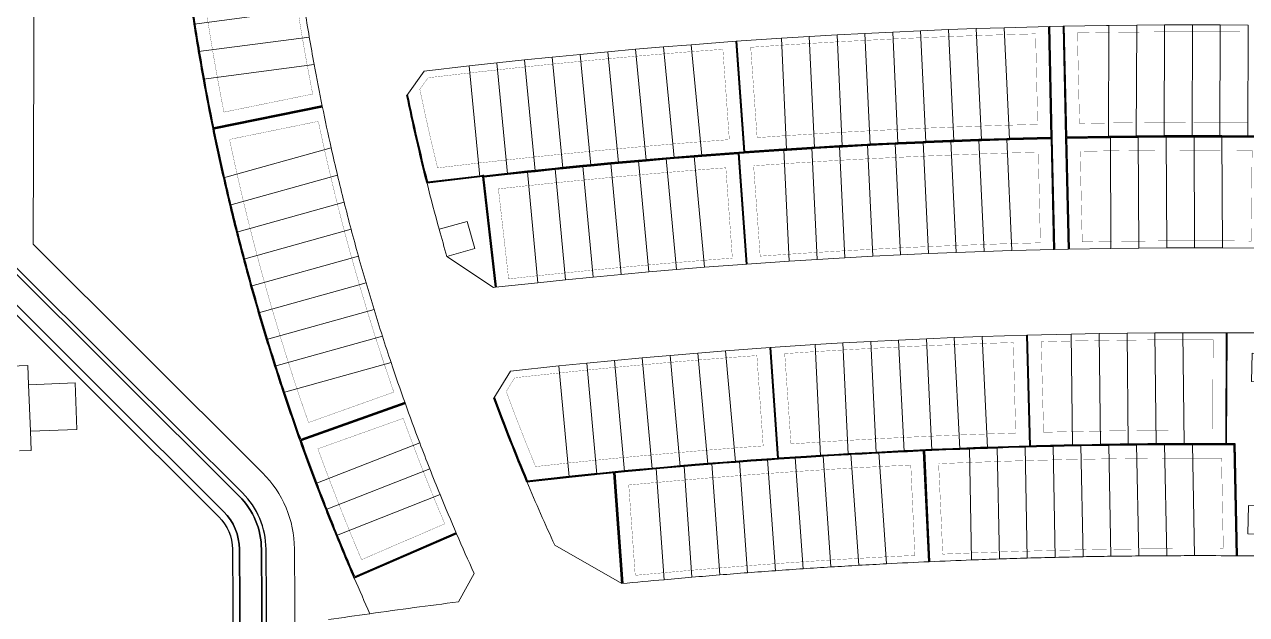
# Model space of a CAD drawing. Header units: centimetres. Extents: x -6122352 to 7132207, y -1694241 to 1947892.
# Drawn here: x 327357 to 590371, y 114800 to 241858 of the extents above; entities that cross this region are included whole.
import ezdxf

# ---------------------------------------------------------------- set-up
doc = ezdxf.new("R2010")
doc.units = ezdxf.units.CM
doc.header["$MEASUREMENT"] = 0
doc.linetypes.add('XR-AR-END-SETTING OUT PLAN$0$23261-XR-AR-SI-GF$0$HIDDEN', pattern=[0.375, 0.25, -0.125])
for name, color, linetype, lineweight, true_color in [('08-Compound Wall-2', 6, 'Continuous', 25, 0xff00ff), ('23585-XR-AR-DAMAC PLOT LIMITS$0$1-End units', 7, 'Continuous', 5, 0xf8991e), ('23585-XR-AR-DAMAC PLOT LIMITS$0$1-Open Space', 7, 'Continuous', 5, 0x90cf5a), ('23585-XR-AR-DAMAC PLOT LIMITS$0$1-Sikka Corridor', 7, 'Continuous', 5, 0x7f5f00), ('23585-XR-AR-DAMAC PLOT LIMITS$0$1-Utility', 7, 'Continuous', 5, 0x8db1ff)]:
    doc.layers.add(name, color=color, linetype=linetype, lineweight=lineweight, true_color=true_color)
for name, color, linetype in [('23585-XR-AR-BOUNDARY WALLS AND SETBACKS$0$setback', 7, 'XR-AR-END-SETTING OUT PLAN$0$23261-XR-AR-SI-GF$0$HIDDEN'), ('23585-XR-AR-DAMAC PLOT LIMITS$0$1-Utility Corridor', 44, 'Continuous'), ('@MI-REF LAYER', 7, 'Continuous')]:
    doc.layers.add(name, color=color, linetype=linetype)
doc.layers.add('23585-XR-AR-DAMAC PLOT LIMITS$0$1-Mid units', color=41, linetype='Continuous', lineweight=5)
doc.layers.add('A-ANNO-TEXT', color=3, linetype='Continuous', lineweight=25)

# ---------------------------------------------------------------- blocks, each defined once
blk = doc.blocks.new('23585-XR-AR-BOUNDARY WALLS AND SETBACKS')
at = {"layer": '08-Compound Wall-2'}
for points in [[(496631.47, 2769515.77), (496648.64, 2769499.14), (496647.55, 2769498.02), (496643.39, 2769493.69), (496642.36, 2769492.62), (496639.25, 2769489.35), (496638.23, 2769488.27), (496634.11, 2769483.91), (496632.71, 2769482.42), (496630.01, 2769479.52), (496626.23, 2769475.44), (496625.93, 2769475.12), (496622.16, 2769471.02), (496621.87, 2769470.7), (496618.12, 2769466.58), (496617.83, 2769466.27), (496614.1, 2769462.13), (496613.81, 2769461.81), (496610.1, 2769457.66), (496609.81, 2769457.34), (496603.88, 2769450.63), (496585.89, 2769466.37)], [(496622.02, 2769434.76), (496604.03, 2769450.5), (496609.96, 2769457.21), (496610.25, 2769457.53), (496613.96, 2769461.68), (496614.25, 2769462), (496617.98, 2769466.13), (496618.27, 2769466.45), (496622.02, 2769470.57), (496622.31, 2769470.89), (496626.08, 2769474.99), (496626.37, 2769475.3), (496630.16, 2769479.39), (496632.79, 2769482.21), (496650.24, 2769465.87)], [(496603.82, 2769450.42), (496585.76, 2769466.22)], [(496583.65, 2769463.81), (496601.64, 2769448.07), (496595.77, 2769441.32), (496595.38, 2769440.87), (496591.86, 2769436.77), (496591.47, 2769436.32), (496587.97, 2769432.2), (496587.58, 2769431.75), (496584.1, 2769427.61), (496583.72, 2769427.16), (496580.25, 2769423.01), (496579.87, 2769422.55), (496576.42, 2769418.39), (496576.04, 2769417.93), (496572.61, 2769413.75), (496572.23, 2769413.3), (496568.82, 2769409.1), (496568.44, 2769408.64), (496565.05, 2769404.43), (496564.68, 2769403.97), (496559.4, 2769397.36), (496540.67, 2769412.2)], [(496583.78, 2769463.96), (496601.85, 2769448.16)], [(496621.89, 2769434.61), (496603.82, 2769450.42)], [(496577.57, 2769381.47), (496558.82, 2769396.3), (496559.5, 2769397.15), (496564.83, 2769403.84), (496565.2, 2769404.31), (496568.6, 2769408.51), (496568.97, 2769408.98), (496572.39, 2769413.17), (496572.76, 2769413.63), (496576.19, 2769417.81), (496576.57, 2769418.26), (496580.02, 2769422.43), (496580.4, 2769422.88), (496583.87, 2769427.03), (496584.25, 2769427.48), (496587.74, 2769431.62), (496588.12, 2769432.07), (496591.62, 2769436.19), (496592.01, 2769436.64), (496595.53, 2769440.74), (496595.92, 2769441.19), (496601.79, 2769447.94), (496619.78, 2769432.21)], [(496601.85, 2769448.16), (496619.91, 2769432.36)], [(496658.12, 2769447.48), (496675.66, 2769431.25), (496669.61, 2769424.66), (496668.41, 2769423.34), (496665.58, 2769420.21), (496664.38, 2769418.89), (496661.56, 2769415.75), (496660.38, 2769414.42), (496657.57, 2769411.27), (496656.39, 2769409.94), (496653.6, 2769406.77), (496652.42, 2769405.43), (496648.48, 2769400.91), (496647.65, 2769399.95), (496629.58, 2769415.6)], [(496695.13, 2769416.83), (496677.05, 2769432.76), (496675.8, 2769431.39), (496658.25, 2769447.62)], [(496695, 2769416.68), (496677.07, 2769432.48), (496675.95, 2769431.26), (496670.98, 2769425.85), (496669.76, 2769424.52), (496668.56, 2769423.2), (496666.93, 2769421.41), (496665.72, 2769420.08), (496664.53, 2769418.76), (496662.92, 2769416.96), (496661.71, 2769415.62), (496660.53, 2769414.29), (496658.92, 2769412.48), (496657.72, 2769411.14), (496656.54, 2769409.81), (496654.94, 2769407.99), (496653.75, 2769406.64), (496652.58, 2769405.3), (496650.99, 2769403.48), (496648.63, 2769400.78), (496647.73, 2769399.75), (496647.05, 2769398.95), (496644.71, 2769396.24), (496643.14, 2769394.41), (496641.77, 2769392.81), (496640.81, 2769391.68), (496639.24, 2769389.84), (496637.88, 2769388.24), (496636.93, 2769387.11), (496634.02, 2769383.65), (496633.01, 2769382.44), (496651.33, 2769367.12)], [(496629.45, 2769415.45), (496647.52, 2769399.8), (496644.56, 2769396.37), (496641.62, 2769392.94), (496640.65, 2769391.81), (496637.73, 2769388.37), (496636.77, 2769387.24), (496633.86, 2769383.78), (496630.49, 2769379.74), (496630.02, 2769379.17), (496626.2, 2769374.54), (496624.27, 2769372.2), (496622.39, 2769369.9), (496620.48, 2769367.55), (496618.61, 2769365.24), (496616.71, 2769362.88), (496612.96, 2769358.19), (496612.95, 2769358.18), (496594.25, 2769373.06)], [(496544.8, 2769338.3), (496525.47, 2769352.36), (496528.48, 2769356.48), (496531.05, 2769359.97), (496532.04, 2769361.31), (496534.62, 2769364.79), (496535.62, 2769366.13), (496538.22, 2769369.59), (496539.22, 2769370.92), (496541.84, 2769374.38), (496542.85, 2769375.71), (496545.47, 2769379.15), (496546.49, 2769380.48), (496549.13, 2769383.91), (496550.15, 2769385.23), (496552.81, 2769388.65), (496553.84, 2769389.96), (496558.7, 2769396.15), (496577.44, 2769381.32)], [(496651.21, 2769366.97), (496632.88, 2769382.29), (496630.65, 2769379.61), (496630.17, 2769379.04), (496626.7, 2769374.84), (496626.35, 2769374.42), (496624.43, 2769372.07), (496622.9, 2769370.2), (496622.55, 2769369.78), (496620.64, 2769367.42), (496619.12, 2769365.54), (496618.77, 2769365.12), (496616.87, 2769362.75), (496615.36, 2769360.87), (496613.12, 2769358.07), (496613.05, 2769357.98), (496611.62, 2769356.17), (496609.4, 2769353.37), (496607.9, 2769351.47), (496607.37, 2769350.79), (496605.69, 2769348.65), (496604.21, 2769346.74), (496603.68, 2769346.07), (496602.01, 2769343.91), (496600.53, 2769342), (496600.01, 2769341.32), (496598.35, 2769339.15), (496596.88, 2769337.23), (496596.37, 2769336.56), (496594.71, 2769334.38), (496592.74, 2769331.78), (496591.48, 2769330.1), (496610.21, 2769315.25)], [(496544.68, 2769338.14), (496525.27, 2769352.25)]]:
    blk.add_lwpolyline(points, dxfattribs=at)
for points in [[(496540.55, 2769412.04), (496559.28, 2769397.2), (496558.6, 2769396.35), (496553.68, 2769390.09), (496552.65, 2769388.77), (496549.99, 2769385.35), (496548.97, 2769384.03), (496546.33, 2769380.6), (496545.31, 2769379.27), (496542.69, 2769375.83), (496541.68, 2769374.5), (496539.06, 2769371.05), (496538.06, 2769369.71), (496535.46, 2769366.25), (496534.46, 2769364.91), (496531.88, 2769361.43), (496530.89, 2769360.09), (496528.32, 2769356.6), (496525.31, 2769352.47), (496525.23, 2769352.53), (496525.11, 2769352.37), (496524.7, 2769351.81), (496518.12, 2769342.67, -0.010765), (496501.25, 2769352.24, -0.010663)], [(496478.4, 2769316.39, -0.005511), (496469.15, 2769322.08, -0.003046), (496464.09, 2769325.31, -0.003045), (496459.07, 2769328.61, -0.003044), (496454.09, 2769331.96, -0.003043), (496449.16, 2769335.37, -0.003043), (496444.26, 2769338.84, -0.003044), (496439.41, 2769342.37, -0.003045), (496434.6, 2769345.97, -0.003046), (496429.83, 2769349.62, -0.005051), (496422.03, 2769355.8), (496421.32, 2769356.37), (496419.25, 2769358.06, -0.003324), (496430.12, 2769374.1)], [(496490.66, 2769337.02), (496478.42, 2769316.61, -0.00546), (496469.26, 2769322.25, -0.003046), (496464.2, 2769325.48, -0.003045), (496459.18, 2769328.77, -0.003044), (496454.2, 2769332.12, -0.003043), (496449.27, 2769335.53, -0.003043), (496444.38, 2769339, -0.003044), (496439.53, 2769342.54, -0.003045), (496434.72, 2769346.13, -0.003046), (496429.96, 2769349.78, -0.005051), (496422.15, 2769355.96), (496421.45, 2769356.53), (496419.52, 2769358.1, -0.003293), (496430.29, 2769373.98)], [(496594.13, 2769372.9), (496612.83, 2769358.02), (496609.24, 2769353.49), (496607.22, 2769350.92), (496605.53, 2769348.77), (496603.52, 2769346.19), (496601.85, 2769344.03), (496599.85, 2769341.44), (496598.19, 2769339.28), (496596.21, 2769336.68), (496594.55, 2769334.5), (496592.58, 2769331.9), (496588.98, 2769327.1), (496588.67, 2769326.69), (496585.39, 2769322.28), (496580.08, 2769315.05, -0.010756), (496561.98, 2769321.98)], [(496525.27, 2769352.25), (496524.87, 2769351.69), (496518.18, 2769342.41, -0.010761), (496501.31, 2769351.98)], [(496549.78, 2769307.01), (496540.54, 2769285.08, -0.00546), (496530.67, 2769289.37, -0.003046), (496525.21, 2769291.85, -0.003044), (496519.78, 2769294.4, -0.003044), (496514.38, 2769297.02, -0.003048), (496509.01, 2769299.7, -0.003049), (496503.68, 2769302.45, -0.003044), (496498.38, 2769305.26, -0.003044), (496493.12, 2769308.13, -0.003046), (496487.88, 2769311.08, -0.00546), (496478.59, 2769316.51), (496490.84, 2769336.92)], [(496610.08, 2769315.09), (496591.36, 2769329.94), (496589.14, 2769326.98), (496588.83, 2769326.57), (496585.55, 2769322.16), (496580.15, 2769314.81, -0.010752), (496562.05, 2769321.73)], [(496540.56, 2769284.85, -0.005511), (496530.59, 2769289.18, -0.003046), (496525.12, 2769291.67, -0.003044), (496519.69, 2769294.22, -0.003044), (496514.29, 2769296.84, -0.003048), (496508.92, 2769299.52, -0.003049), (496503.59, 2769302.27, -0.003044), (496498.29, 2769305.08, -0.003044), (496493.02, 2769307.96, -0.003046), (496487.79, 2769310.9, -0.005511), (496478.4, 2769316.39)], [(496577.97, 2769296.18), (496570.17, 2769273.69, -0.004934), (496561.02, 2769276.98, -0.003043), (496555.4, 2769279.09, -0.003043), (496549.82, 2769281.28, -0.004985), (496540.73, 2769285), (496549.97, 2769306.93)], [(496578.16, 2769296.11), (496570.29, 2769273.44, -0.005035), (496560.95, 2769276.79, -0.003043), (496555.33, 2769278.91, -0.003043), (496549.74, 2769281.09, -0.005035), (496540.56, 2769284.85)]]:
    blk.add_lwpolyline(points, format="xyb", dxfattribs=at)
at = {"layer": '23585-XR-AR-BOUNDARY WALLS AND SETBACKS$0$setback', "ltscale": 40, "const_width": 0.05}
blk.add_lwpolyline([(496627.89, 2769481.5), (496624.1, 2769477.41), (496623.8, 2769477.09), (496620.03, 2769472.98), (496619.73, 2769472.66), (496615.98, 2769468.54), (496615.68, 2769468.21), (496611.95, 2769464.07), (496611.66, 2769463.75), (496607.94, 2769459.59), (496607.64, 2769459.26), (496603.55, 2769454.64), (496588.87, 2769467.48), (496593.04, 2769472.19), (496593.36, 2769472.55), (496597.36, 2769477.02), (496601.38, 2769481.47), (496605.42, 2769485.9), (496609.47, 2769490.31), (496613.54, 2769494.71)], dxfattribs=at)
for points in [[(496622.75, 2769437.85), (496608.07, 2769450.69), (496612.13, 2769455.28), (496612.41, 2769455.6), (496616.12, 2769459.74), (496616.41, 2769460.06), (496620.13, 2769464.19), (496620.42, 2769464.5), (496624.16, 2769468.61), (496624.45, 2769468.93), (496628.21, 2769473.02), (496628.5, 2769473.33), (496632.28, 2769477.41), (496632.93, 2769478.11), (496647.17, 2769464.78), (496642.97, 2769460.26), (496638.91, 2769455.84), (496634.86, 2769451.4), (496630.84, 2769446.94), (496626.83, 2769442.47)], [(496582.94, 2769460.71), (496597.62, 2769447.87), (496593.58, 2769443.22), (496593.18, 2769442.76), (496589.66, 2769438.65), (496589.27, 2769438.2), (496585.76, 2769434.07), (496585.37, 2769433.62), (496581.88, 2769429.48), (496581.49, 2769429.02), (496578.02, 2769424.87), (496577.64, 2769424.41), (496574.18, 2769420.24), (496573.8, 2769419.78), (496570.36, 2769415.59), (496569.99, 2769415.13), (496566.57, 2769410.93), (496566.19, 2769410.46), (496562.79, 2769406.25), (496562.41, 2769405.78), (496558.94, 2769401.42), (496543.66, 2769413.54), (496547.85, 2769418.79), (496551.62, 2769423.45), (496555.4, 2769428.1), (496559.21, 2769432.73), (496563.03, 2769437.34), (496566.88, 2769441.94), (496570.74, 2769446.52), (496574.63, 2769451.09), (496578.53, 2769455.63)], [(496616.81, 2769431.08), (496612.77, 2769426.43), (496608.86, 2769421.87), (496604.97, 2769417.3), (496601.09, 2769412.71), (496597.24, 2769408.1), (496593.41, 2769403.47), (496589.6, 2769398.83), (496585.81, 2769394.17), (496582.04, 2769389.49), (496578.2, 2769384.67), (496562.9, 2769396.77), (496567.1, 2769402.03), (496567.46, 2769402.49), (496570.86, 2769406.69), (496571.22, 2769407.15), (496574.63, 2769411.34), (496575, 2769411.79), (496578.43, 2769415.96), (496578.81, 2769416.41), (496582.25, 2769420.57), (496582.63, 2769421.02), (496586.09, 2769425.17), (496586.47, 2769425.62), (496589.95, 2769429.74), (496590.33, 2769430.19), (496593.83, 2769434.3), (496594.21, 2769434.75), (496597.73, 2769438.85), (496598.11, 2769439.29), (496602.14, 2769443.92)], [(496657.32, 2769444.39), (496671.64, 2769431.15), (496667.47, 2769426.61), (496666.26, 2769425.29), (496663.43, 2769422.16), (496662.23, 2769420.83), (496659.4, 2769417.69), (496658.21, 2769416.35), (496655.4, 2769413.2), (496654.22, 2769411.86), (496651.42, 2769408.69), (496650.24, 2769407.34), (496647.36, 2769404.04), (496632.63, 2769416.8), (496636.92, 2769421.73), (496640.89, 2769426.22), (496644.87, 2769430.69), (496648.88, 2769435.15), (496652.91, 2769439.59)], [(496628.7, 2769412.27), (496643.43, 2769399.5), (496642.36, 2769398.26), (496639.41, 2769394.82), (496638.45, 2769393.69), (496635.52, 2769390.24), (496634.56, 2769389.11), (496631.64, 2769385.64), (496628.27, 2769381.6), (496627.79, 2769381.02), (496623.96, 2769376.39), (496622.03, 2769374.04), (496620.15, 2769371.73), (496618.23, 2769369.38), (496616.36, 2769367.06), (496614.45, 2769364.69), (496612.49, 2769362.25), (496597.24, 2769374.39), (496601.39, 2769379.57), (496605.17, 2769384.22), (496608.97, 2769388.86), (496612.79, 2769393.48), (496616.63, 2769398.08), (496620.49, 2769402.67), (496624.37, 2769407.23)], [(496574.47, 2769379.97), (496570.67, 2769375.12), (496566.98, 2769370.38), (496563.32, 2769365.62), (496559.68, 2769360.84), (496556.06, 2769356.05), (496552.46, 2769351.24), (496548.88, 2769346.41), (496545.24, 2769341.44), (496529.47, 2769352.91), (496530.82, 2769354.77), (496533.38, 2769358.25), (496534.37, 2769359.59), (496536.95, 2769363.06), (496537.94, 2769364.39), (496540.54, 2769367.85), (496541.54, 2769369.18), (496544.15, 2769372.63), (496545.15, 2769373.95), (496547.78, 2769377.39), (496548.79, 2769378.71), (496551.43, 2769382.13), (496552.44, 2769383.45), (496555.1, 2769386.86), (496556.12, 2769388.17), (496559.18, 2769392.07)]]:
    blk.add_lwpolyline(points, close=True, dxfattribs=at)
for points in [[(496652.05, 2769370.31, -0.001206), (496656.02, 2769375.02, -0.001175), (496659.92, 2769379.59, -0.001175), (496663.84, 2769384.14, -0.001175), (496667.78, 2769388.68, -0.001175), (496671.74, 2769393.2, -0.001175), (496675.72, 2769397.69, -0.001175), (496679.72, 2769402.17, -0.001175), (496683.74, 2769406.63, -0.001175), (496687.79, 2769411.08, -0.001208), (496691.97, 2769415.62), (496677.35, 2769428.5), (496673.11, 2769423.89), (496671.9, 2769422.56), (496670.7, 2769421.25), (496669.08, 2769419.47), (496667.88, 2769418.13), (496666.69, 2769416.82), (496665.07, 2769415.02), (496663.87, 2769413.68), (496662.69, 2769412.36), (496661.08, 2769410.56), (496659.89, 2769409.21), (496658.71, 2769407.88), (496657.12, 2769406.07), (496655.93, 2769404.73), (496654.76, 2769403.39), (496653.17, 2769401.57), (496650.82, 2769398.88), (496649.93, 2769397.85), (496649.25, 2769397.06), (496646.91, 2769394.35), (496645.34, 2769392.52), (496643.97, 2769390.92), (496643.02, 2769389.8), (496641.45, 2769387.96), (496640.09, 2769386.36), (496639.14, 2769385.24), (496637.1, 2769382.8)], [(496502.23, 2769354.92), (496501.6, 2769357.91), (496506.91, 2769365.26), (496510.45, 2769370.1), (496514, 2769374.92), (496517.58, 2769379.73), (496521.18, 2769384.53), (496524.79, 2769389.31), (496528.43, 2769394.07), (496532.09, 2769398.82), (496535.77, 2769403.55), (496539.93, 2769408.83), (496555.21, 2769396.72), (496551.4, 2769391.87), (496550.36, 2769390.55), (496547.7, 2769387.13), (496546.68, 2769385.8), (496544.03, 2769382.36), (496543.01, 2769381.03), (496540.38, 2769377.59), (496539.36, 2769376.25), (496536.75, 2769372.79), (496535.74, 2769371.45), (496533.14, 2769367.98), (496532.14, 2769366.64), (496529.55, 2769363.16), (496528.56, 2769361.81), (496525.98, 2769358.31), (496522.85, 2769354.02), (496522.43, 2769353.45), (496517.29, 2769346.31, -0.009693)], [(496610.71, 2769318.42, -0.001198), (496614.42, 2769323.3, -0.001175), (496618.07, 2769328.07, -0.001175), (496621.75, 2769332.82, -0.001175), (496625.44, 2769337.55, -0.001175), (496629.16, 2769342.27, -0.001175), (496632.91, 2769346.97, -0.001175), (496636.67, 2769351.65, -0.001175), (496640.46, 2769356.31, -0.001175), (496644.27, 2769360.96, -0.001206), (496648.2, 2769365.7), (496633.25, 2769378.2), (496632.88, 2769377.76), (496632.41, 2769377.19), (496628.94, 2769373), (496628.59, 2769372.57), (496626.67, 2769370.24), (496625.14, 2769368.37), (496624.8, 2769367.94), (496622.89, 2769365.6), (496621.37, 2769363.72), (496621.03, 2769363.29), (496619.13, 2769360.94), (496617.62, 2769359.06), (496615.39, 2769356.26), (496615.32, 2769356.17), (496613.89, 2769354.37), (496611.67, 2769351.57), (496610.18, 2769349.67), (496609.66, 2769349), (496607.98, 2769346.86), (496606.5, 2769344.96), (496605.97, 2769344.29), (496604.3, 2769342.13), (496602.83, 2769340.22), (496602.31, 2769339.55), (496600.65, 2769337.39), (496599.19, 2769335.47), (496598.67, 2769334.8), (496597.02, 2769332.63), (496595.43, 2769330.53)], [(496433.01, 2769373), (496436.01, 2769373.43, 0.004538), (496442.7, 2769368.12, 0.003202), (496447.47, 2769364.44, 0.0032), (496452.29, 2769360.83, 0.003199), (496457.16, 2769357.28, 0.003198), (496462.07, 2769353.8, 0.003198), (496467.02, 2769350.38, 0.003199), (496472.01, 2769347.02, 0.003201), (496477.05, 2769343.72, 0.003203), (496482.14, 2769340.49, 0.003294), (496487.41, 2769337.23), (496477.38, 2769320.51, -0.00398), (496470.75, 2769324.62, -0.003046), (496465.72, 2769327.83, -0.003045), (496460.73, 2769331.1, -0.003044), (496455.78, 2769334.44, -0.003043), (496450.88, 2769337.83, -0.003043), (496446.01, 2769341.28, -0.003044), (496441.19, 2769344.79, -0.003045), (496436.41, 2769348.36, -0.003046), (496431.67, 2769351.99, -0.005051), (496423.91, 2769358.13), (496423.26, 2769358.66, -0.00298)], [(496593.5, 2769369.69), (496608.76, 2769357.55), (496606.96, 2769355.29), (496604.94, 2769352.71), (496603.25, 2769350.55), (496601.23, 2769347.97), (496599.56, 2769345.8), (496597.56, 2769343.21), (496595.89, 2769341.04), (496593.9, 2769338.43), (496592.24, 2769336.26), (496590.26, 2769333.64), (496586.65, 2769328.84), (496586.35, 2769328.43), (496583.06, 2769324.01), (496578.96, 2769318.43, -0.009693), (496562.77, 2769324.68), (496561.82, 2769328.03), (496567.59, 2769335.88), (496571.17, 2769340.69), (496574.77, 2769345.48), (496578.39, 2769350.26), (496582.03, 2769355.01), (496585.7, 2769359.76), (496589.39, 2769364.48)], [(496546.53, 2769306.76), (496538.96, 2769288.79, -0.00398), (496531.81, 2769291.92, -0.003046), (496526.38, 2769294.39, -0.003044), (496520.98, 2769296.93, -0.003044), (496515.61, 2769299.53, -0.003048), (496510.28, 2769302.2, -0.003049), (496504.98, 2769304.93, -0.003044), (496499.71, 2769307.72, -0.003044), (496494.47, 2769310.58, -0.003046), (496489.27, 2769313.51, -0.00398), (496482.53, 2769317.43), (496492.56, 2769334.15, 0.003294), (496497.91, 2769331.03, 0.003203), (496503.16, 2769328.07, 0.003202), (496508.44, 2769325.17, 0.003199), (496513.75, 2769322.34, 0.003199), (496519.1, 2769319.59, 0.003199), (496524.49, 2769316.9, 0.003199), (496529.91, 2769314.28, 0.003201), (496535.36, 2769311.72, 0.003199), (496540.85, 2769309.24, 0.00329)], [(496552.06, 2769304.43, 0.003285), (496557.79, 2769302.11, 0.003197), (496563.39, 2769299.91, 0.003197), (496569.03, 2769297.79, 0.003284), (496574.84, 2769295.69), (496568.44, 2769277.27, -0.003504), (496561.99, 2769279.6, -0.003043), (496556.41, 2769281.71, -0.003043), (496550.85, 2769283.88, -0.003504), (496544.49, 2769286.46)]]:
    blk.add_lwpolyline(points, format="xyb", close=True, dxfattribs=at)
blk = doc.blocks.new('A$C9d9485f6')
at = {"layer": 'A-ANNO-TEXT', "rotation": 312.4881850805905}
blk.add_blockref('23585-XR-AR-BOUNDARY WALLS AND SETBACKS', (-2377088.53, -1504219.25), dxfattribs=at)
blk = doc.blocks.new('23585-XR-AR-DAMAC PLOT LIMITS')
at = {"layer": '23585-XR-AR-DAMAC PLOT LIMITS$0$1-End units', "color": 251, "true_color": 0x636466}
for points in [[(496632.79, 2769482.35), (496650.31, 2769465.95), (496644.08, 2769459.25), (496626.3, 2769475.37), (496630.09, 2769479.46)], [(496609.89, 2769457.27), (496603.82, 2769450.42), (496585.76, 2769466.22), (496591.92, 2769473.18), (496592.25, 2769473.55)], [(496601.85, 2769448.16), (496595.84, 2769441.25), (496577.4, 2769456.61), (496583.78, 2769463.96)], [(496627.95, 2769441.47), (496621.89, 2769434.61), (496603.82, 2769450.42), (496609.89, 2769457.27), (496610.17, 2769457.59)], [(496619.91, 2769432.36), (496613.91, 2769425.45), (496595.46, 2769440.8), (496595.84, 2769441.25), (496601.85, 2769448.16)], [(496675.87, 2769431.33), (496669.68, 2769424.59), (496651.8, 2769440.6), (496658.25, 2769447.62)], [(496647.66, 2769399.81), (496629.52, 2769415.53), (496635.79, 2769422.72), (496653.68, 2769406.71), (496652.5, 2769405.37), (496648.56, 2769400.85)], [(496559.42, 2769397.22), (496540.61, 2769412.12), (496546.68, 2769419.73), (496565.13, 2769404.37), (496564.76, 2769403.91)], [(496641.69, 2769392.87), (496623.23, 2769408.21), (496629.52, 2769415.53), (496647.66, 2769399.81), (496644.63, 2769396.31)], [(496553.76, 2769390.02), (496534.59, 2769404.47), (496540.61, 2769412.12), (496559.42, 2769397.22), (496558.68, 2769396.29)], [(496558.68, 2769396.29), (496559.42, 2769397.22), (496564.76, 2769403.91), (496583.21, 2769388.55), (496577.5, 2769381.4)], [(496552.73, 2769388.71), (496553.76, 2769390.02), (496558.68, 2769396.29), (496577.5, 2769381.4), (496571.85, 2769374.2)], [(496612.97, 2769358.04), (496594.19, 2769372.98), (496600.23, 2769380.51), (496618.69, 2769365.18), (496616.79, 2769362.82), (496613.04, 2769358.13)], [(496607.3, 2769350.86), (496588.21, 2769365.41), (496594.19, 2769372.98), (496612.97, 2769358.04), (496609.32, 2769353.43)], [(496550.09, 2769345.52), (496544.68, 2769338.14), (496525.27, 2769352.25), (496528.4, 2769356.54), (496530.97, 2769360.03)]]:
    blk.add_lwpolyline(points, close=True, dxfattribs=at)
for points in [[(496677.13, 2769432.69), (496675.87, 2769431.33), (496670.9, 2769425.92), (496688.9, 2769410.06, -0.001802), (496695.13, 2769416.83)], [(496639.17, 2769389.91), (496637.8, 2769388.3), (496636.85, 2769387.17), (496633.94, 2769383.71), (496632.87, 2769382.43), (496651.27, 2769367.05, -0.001793), (496657.17, 2769374.05)], [(496632.87, 2769382.43), (496630.57, 2769379.68), (496630.1, 2769379.11), (496626.63, 2769374.91), (496645.43, 2769360, -0.001793), (496651.27, 2769367.05)], [(496524.87, 2769351.69), (496518.18, 2769342.41, -0.010761), (496501.31, 2769351.98), (496500, 2769358.25), (496505.7, 2769366.14)], [(496490.75, 2769336.97), (496478.4, 2769316.39, -0.005511), (496469.15, 2769322.08), (496482.94, 2769341.76, 0.004889)], [(496498.66, 2769332.33), (496487.79, 2769310.9, -0.005511), (496478.4, 2769316.39), (496490.75, 2769336.97, 0.004889)], [(496585.47, 2769322.22), (496580.05, 2769314.85, -0.010694), (496562.05, 2769321.73), (496560.18, 2769328.33), (496566.38, 2769336.77)], [(496596.8, 2769337.29), (496596.29, 2769336.62), (496594.63, 2769334.44), (496592.66, 2769331.84), (496591.28, 2769330), (496610.08, 2769315.09, -0.001793), (496615.61, 2769322.39)], [(496549.88, 2769306.97), (496540.56, 2769284.85, -0.005511), (496530.59, 2769289.18), (496541.46, 2769310.61, 0.004882)], [(496558.34, 2769303.5), (496549.74, 2769281.09, -0.005035), (496540.56, 2769284.85), (496549.88, 2769306.97, 0.004879)], [(496578.16, 2769296.11), (496570.29, 2769273.44, -0.005035), (496560.95, 2769276.79), (496569.55, 2769299.2, 0.004877)]]:
    blk.add_lwpolyline(points, format="xyb", close=True, dxfattribs=at)
at = {"layer": '23585-XR-AR-DAMAC PLOT LIMITS$0$1-Mid units', "color": 251, "true_color": 0x636466}
for points in [[(496630.09, 2769479.46), (496626.3, 2769475.37), (496626.01, 2769475.05), (496608.37, 2769491.33), (496612.45, 2769495.73)], [(496626.01, 2769475.05), (496622.24, 2769470.95), (496621.95, 2769470.64), (496604.31, 2769486.91), (496608.37, 2769491.33)], [(496621.95, 2769470.64), (496618.2, 2769466.52), (496617.91, 2769466.2), (496600.27, 2769482.47), (496604.31, 2769486.91)], [(496617.91, 2769466.2), (496614.18, 2769462.06), (496613.89, 2769461.74), (496596.25, 2769478.02), (496600.27, 2769482.47)], [(496613.89, 2769461.74), (496610.17, 2769457.59), (496609.89, 2769457.27), (496592.25, 2769473.55), (496596.25, 2769478.02)], [(496626.3, 2769475.37), (496644.08, 2769459.25), (496640.02, 2769454.83), (496622.24, 2769470.95), (496626.01, 2769475.05)], [(496622.24, 2769470.95), (496640.02, 2769454.83), (496635.97, 2769450.39), (496618.2, 2769466.52), (496621.95, 2769470.64)], [(496618.2, 2769466.52), (496635.97, 2769450.39), (496631.95, 2769445.94), (496614.18, 2769462.06), (496617.91, 2769466.2)], [(496614.18, 2769462.06), (496631.95, 2769445.94), (496627.95, 2769441.47), (496610.17, 2769457.59), (496613.89, 2769461.74)], [(496591.93, 2769436.7), (496573.49, 2769452.06), (496577.4, 2769456.61), (496595.84, 2769441.25), (496595.46, 2769440.8)], [(496588.04, 2769432.13), (496569.6, 2769447.49), (496573.49, 2769452.06), (496591.93, 2769436.7), (496591.55, 2769436.25)], [(496584.17, 2769427.55), (496565.73, 2769442.91), (496569.6, 2769447.49), (496588.04, 2769432.13), (496587.66, 2769431.68)], [(496580.32, 2769422.95), (496561.88, 2769438.3), (496565.73, 2769442.91), (496584.17, 2769427.55), (496583.79, 2769427.09)], [(496591.55, 2769436.25), (496591.93, 2769436.7), (496595.46, 2769440.8), (496613.91, 2769425.45), (496610, 2769420.9)], [(496665.65, 2769420.15), (496647.77, 2769436.15), (496651.8, 2769440.6), (496669.68, 2769424.59), (496668.48, 2769423.27)], [(496576.49, 2769418.33), (496558.05, 2769433.69), (496561.88, 2769438.3), (496580.32, 2769422.95), (496579.94, 2769422.49)], [(496587.66, 2769431.68), (496588.04, 2769432.13), (496591.55, 2769436.25), (496610, 2769420.9), (496606.11, 2769416.33)], [(496661.64, 2769415.68), (496643.76, 2769431.69), (496647.77, 2769436.15), (496665.65, 2769420.15), (496664.46, 2769418.82)], [(496572.68, 2769413.69), (496554.24, 2769429.05), (496558.05, 2769433.69), (496576.49, 2769418.33), (496576.12, 2769417.87)], [(496583.79, 2769427.09), (496584.17, 2769427.55), (496587.66, 2769431.68), (496606.11, 2769416.33), (496602.24, 2769411.74)], [(496657.65, 2769411.2), (496639.76, 2769427.21), (496643.76, 2769431.69), (496661.64, 2769415.68), (496660.45, 2769414.36)], [(496568.9, 2769409.04), (496550.45, 2769424.4), (496554.24, 2769429.05), (496572.68, 2769413.69), (496572.31, 2769413.23)], [(496579.94, 2769422.49), (496580.32, 2769422.95), (496583.79, 2769427.09), (496602.24, 2769411.74), (496598.39, 2769407.14)], [(496653.68, 2769406.71), (496635.79, 2769422.72), (496639.76, 2769427.21), (496657.65, 2769411.2), (496656.46, 2769409.87)], [(496565.13, 2769404.37), (496546.68, 2769419.73), (496550.45, 2769424.4), (496568.9, 2769409.04), (496568.52, 2769408.58)], [(496576.12, 2769417.87), (496576.49, 2769418.33), (496579.94, 2769422.49), (496598.39, 2769407.14), (496594.57, 2769402.52)], [(496572.31, 2769413.23), (496572.68, 2769413.69), (496576.12, 2769417.87), (496594.57, 2769402.52), (496590.76, 2769397.88)], [(496568.52, 2769408.58), (496568.9, 2769409.04), (496572.31, 2769413.23), (496590.76, 2769397.88), (496586.97, 2769393.23)], [(496564.76, 2769403.91), (496565.13, 2769404.37), (496568.52, 2769408.58), (496586.97, 2769393.23), (496583.21, 2769388.55)], [(496637.8, 2769388.3), (496619.34, 2769403.64), (496623.23, 2769408.21), (496641.69, 2769392.87), (496640.73, 2769391.75)], [(496550.07, 2769385.29), (496530.91, 2769399.74), (496534.59, 2769404.47), (496553.76, 2769390.02), (496552.73, 2769388.71)], [(496633.94, 2769383.71), (496615.48, 2769399.05), (496619.34, 2769403.64), (496637.8, 2769388.3), (496636.85, 2769387.17)], [(496546.41, 2769380.54), (496527.24, 2769394.98), (496530.91, 2769399.74), (496550.07, 2769385.29), (496549.05, 2769383.97)], [(496630.1, 2769379.11), (496611.63, 2769394.44), (496615.48, 2769399.05), (496633.94, 2769383.71), (496630.57, 2769379.68)], [(496542.77, 2769375.77), (496523.6, 2769390.21), (496527.24, 2769394.98), (496546.41, 2769380.54), (496545.39, 2769379.21)], [(496626.27, 2769374.48), (496607.81, 2769389.81), (496611.63, 2769394.44), (496630.1, 2769379.11)], [(496539.14, 2769370.99), (496519.98, 2769385.43), (496523.6, 2769390.21), (496542.77, 2769375.77), (496541.76, 2769374.44)], [(496549.05, 2769383.97), (496550.07, 2769385.29), (496552.73, 2769388.71), (496571.85, 2769374.2), (496568.17, 2769369.46)], [(496622.47, 2769369.84), (496604.01, 2769385.17), (496607.81, 2769389.81), (496626.27, 2769374.48), (496624.35, 2769372.14)], [(496535.54, 2769366.19), (496516.38, 2769380.63), (496519.98, 2769385.43), (496539.14, 2769370.99), (496538.14, 2769369.65)], [(496545.39, 2769379.21), (496546.41, 2769380.54), (496549.05, 2769383.97), (496568.17, 2769369.46), (496564.51, 2769364.7)], [(496618.69, 2769365.18), (496600.23, 2769380.51), (496604.01, 2769385.17), (496622.47, 2769369.84), (496620.56, 2769367.49)], [(496531.96, 2769361.37), (496512.8, 2769375.82), (496516.38, 2769380.63), (496535.54, 2769366.19), (496534.54, 2769364.85)], [(496541.76, 2769374.44), (496542.77, 2769375.77), (496545.39, 2769379.21), (496564.51, 2769364.7), (496560.87, 2769359.93)], [(496528.4, 2769356.54), (496509.24, 2769370.99), (496512.8, 2769375.82), (496531.96, 2769361.37), (496530.97, 2769360.03)], [(496538.14, 2769369.65), (496539.14, 2769370.99), (496541.76, 2769374.44), (496560.87, 2769359.93), (496557.26, 2769355.14)], [(496528.4, 2769356.54), (496525.27, 2769352.25), (496524.87, 2769351.69), (496505.7, 2769366.14), (496509.24, 2769370.99)], [(496534.54, 2769364.85), (496535.54, 2769366.19), (496538.14, 2769369.65), (496557.26, 2769355.14), (496553.66, 2769350.34)], [(496530.97, 2769360.03), (496531.96, 2769361.37), (496534.54, 2769364.85), (496553.66, 2769350.34), (496550.09, 2769345.52)], [(496603.6, 2769346.13), (496584.52, 2769360.68), (496588.21, 2769365.41), (496607.3, 2769350.86), (496605.61, 2769348.71)], [(496599.93, 2769341.38), (496580.85, 2769355.93), (496584.52, 2769360.68), (496603.6, 2769346.13), (496601.93, 2769343.97)], [(496596.29, 2769336.62), (496577.2, 2769351.16), (496580.85, 2769355.93), (496599.93, 2769341.38), (496598.27, 2769339.21)], [(496592.66, 2769331.84), (496573.57, 2769346.38), (496577.2, 2769351.16), (496596.29, 2769336.62), (496594.63, 2769334.44)], [(496589.06, 2769327.04), (496569.97, 2769341.59), (496573.57, 2769346.38), (496592.66, 2769331.84)], [(496589.06, 2769327.04), (496588.75, 2769326.63), (496585.47, 2769322.22), (496566.38, 2769336.77), (496569.97, 2769341.59)]]:
    blk.add_lwpolyline(points, close=True, dxfattribs=at)
for points in [[(496670.9, 2769425.92), (496669.68, 2769424.59), (496668.48, 2769423.27), (496666.86, 2769421.48), (496684.86, 2769405.63, -0.001175), (496688.9, 2769410.06)], [(496666.86, 2769421.48), (496665.65, 2769420.15), (496664.46, 2769418.82), (496662.84, 2769417.02), (496680.84, 2769401.17, -0.001175), (496684.86, 2769405.63)], [(496662.84, 2769417.02), (496661.64, 2769415.68), (496660.45, 2769414.36), (496658.84, 2769412.55), (496676.84, 2769396.7, -0.001175), (496680.84, 2769401.17)], [(496658.84, 2769412.55), (496657.65, 2769411.2), (496656.46, 2769409.87), (496654.87, 2769408.06), (496672.86, 2769392.21, -0.001175), (496676.84, 2769396.7)], [(496654.87, 2769408.06), (496653.68, 2769406.71), (496652.5, 2769405.37), (496650.91, 2769403.55), (496668.91, 2769387.69, -0.001175), (496672.86, 2769392.21)], [(496650.91, 2769403.55), (496648.56, 2769400.85), (496647.66, 2769399.81), (496646.97, 2769399.02), (496664.97, 2769383.16, -0.001175), (496668.91, 2769387.69)], [(496646.97, 2769399.02), (496644.63, 2769396.31), (496643.06, 2769394.47), (496661.06, 2769378.62, -0.001175), (496664.97, 2769383.16)], [(496643.06, 2769394.47), (496641.69, 2769392.87), (496640.73, 2769391.75), (496639.17, 2769389.91), (496657.17, 2769374.05, -0.001175), (496661.06, 2769378.62)], [(496626.63, 2769374.91), (496626.27, 2769374.48), (496624.35, 2769372.14), (496622.82, 2769370.27), (496641.62, 2769355.36, -0.001175), (496645.43, 2769360)], [(496622.82, 2769370.27), (496622.47, 2769369.84), (496620.56, 2769367.49), (496619.04, 2769365.61), (496637.84, 2769350.7, -0.001175), (496641.62, 2769355.36)], [(496619.04, 2769365.61), (496618.69, 2769365.18), (496616.79, 2769362.82), (496615.28, 2769360.93), (496634.08, 2769346.03, -0.001175), (496637.84, 2769350.7)], [(496615.28, 2769360.93), (496613.04, 2769358.13), (496612.97, 2769358.04), (496611.54, 2769356.24), (496630.34, 2769341.34, -0.001175), (496634.08, 2769346.03)], [(496611.54, 2769356.24), (496609.32, 2769353.43), (496607.82, 2769351.53), (496626.62, 2769336.63, -0.001175), (496630.34, 2769341.34)], [(496607.82, 2769351.53), (496607.3, 2769350.86), (496605.61, 2769348.71), (496604.13, 2769346.8), (496622.93, 2769331.9, -0.001175), (496626.62, 2769336.63)], [(496477.87, 2769344.98), (496464.09, 2769325.31, -0.003045), (496459.07, 2769328.61), (496472.84, 2769348.27, 0.003201)], [(496604.13, 2769346.8), (496603.6, 2769346.13), (496601.93, 2769343.97), (496600.46, 2769342.06), (496619.26, 2769327.15, -0.001175), (496622.93, 2769331.9)], [(496482.94, 2769341.76), (496469.15, 2769322.08, -0.003046), (496464.09, 2769325.31), (496477.87, 2769344.98, 0.003203)], [(496600.46, 2769342.06), (496599.93, 2769341.38), (496598.27, 2769339.21), (496596.8, 2769337.29), (496615.61, 2769322.39, -0.001175), (496619.26, 2769327.15)], [(496503.89, 2769329.38), (496493.02, 2769307.96, -0.003046), (496487.79, 2769310.9), (496498.66, 2769332.33, 0.003203)], [(496509.15, 2769326.49), (496498.29, 2769305.08, -0.003044), (496493.02, 2769307.96), (496503.89, 2769329.38, 0.003202)], [(496514.45, 2769323.67), (496503.59, 2769302.27, -0.003044), (496498.29, 2769305.08), (496509.15, 2769326.49, 0.003199)], [(496519.78, 2769320.92), (496508.92, 2769299.52, -0.003049), (496503.59, 2769302.27), (496514.45, 2769323.67, 0.003199)], [(496525.15, 2769318.24), (496514.29, 2769296.84, -0.003048), (496508.92, 2769299.52), (496519.78, 2769320.92, 0.003199)], [(496530.55, 2769315.63), (496519.69, 2769294.22, -0.003044), (496514.29, 2769296.84), (496525.15, 2769318.24, 0.003199)], [(496535.99, 2769313.09), (496525.12, 2769291.67, -0.003044), (496519.69, 2769294.22), (496530.55, 2769315.63, 0.003201)], [(496541.46, 2769310.61), (496530.59, 2769289.18, -0.003046), (496525.12, 2769291.67), (496535.99, 2769313.09, 0.003199)], [(496563.93, 2769301.31), (496555.33, 2769278.91, -0.003043), (496549.74, 2769281.09), (496558.34, 2769303.5, 0.003197)], [(496569.55, 2769299.2), (496560.95, 2769276.79, -0.003043), (496555.33, 2769278.91), (496563.93, 2769301.31, 0.003197)]]:
    blk.add_lwpolyline(points, format="xyb", close=True, dxfattribs=at)
at = {"layer": '23585-XR-AR-DAMAC PLOT LIMITS$0$1-Open Space', "color": 251, "true_color": 0x636466}
for points in [[(496573.16, 2769263.3, -0.001765), (496578.24, 2769270.75, -0.004255), (496570.29, 2769273.44, -0.005035), (496560.95, 2769276.79, -0.003043), (496555.33, 2769278.91, -0.003043), (496549.74, 2769281.09, -0.005035), (496540.56, 2769284.85, -0.005511), (496530.59, 2769289.18, -0.003046), (496525.12, 2769291.67, -0.003044), (496519.69, 2769294.22, -0.003044), (496514.29, 2769296.84, -0.003048), (496508.92, 2769299.52, -0.003049), (496503.59, 2769302.27, -0.003044), (496498.29, 2769305.08, -0.003044), (496493.02, 2769307.96, -0.003046), (496487.79, 2769310.9, -0.005511), (496478.4, 2769316.39, -0.005511), (496469.15, 2769322.08, -0.003046), (496464.09, 2769325.31, -0.003045), (496459.07, 2769328.61, -0.003044), (496454.09, 2769331.96, -0.003043)], [(496367.31, 2769366.39), (496470.62, 2769271.03), (496502.83, 2769272.49), (496540.26, 2769274.19, -0.197579), (496556.97, 2769268.19), (496582.84, 2769244.81, -0.200277)], [(496560.84, 2769179.8), (496578.49, 2769199.07), (496577.18, 2769227.94, 0.200277), (496573.9, 2769234.91), (496548.03, 2769258.29, 0.197579), (496540.87, 2769260.86), (496503.43, 2769259.16), (496469.83, 2769257.64, -0.090293)]]:
    blk.add_lwpolyline(points, format="xyb", dxfattribs=at)
blk.add_lwpolyline([(496603.82, 2769450.42), (496621.89, 2769434.61), (496619.91, 2769432.36), (496601.85, 2769448.16), (496583.78, 2769463.96), (496585.76, 2769466.22)], close=True, dxfattribs=at)
for points in [[(496673.71, 2769448.81), (496669.49, 2769444.4), (496665.09, 2769448.63), (496669.31, 2769453.03), (496663.11, 2769452.87, 0.00135), (496658.24, 2769447.64), (496675.87, 2769431.33), (496677.13, 2769432.69), (496695.13, 2769416.83, -0.000777), (496697.84, 2769419.74), (496697.67, 2769425.85), (496697.4, 2769426.1), (496693.18, 2769421.7), (496688.78, 2769425.92), (496693, 2769430.32)], [(496544.68, 2769338.14), (496544.43, 2769337.79), (496532.73, 2769334.9), (496535.54, 2769340.5), (496530.09, 2769343.23), (496527.28, 2769337.64, -0.005702), (496518.18, 2769342.41), (496524.87, 2769351.69), (496525.27, 2769352.25)], [(496591.28, 2769330), (496589.06, 2769327.04), (496588.75, 2769326.63), (496585.47, 2769322.22), (496580.06, 2769314.85, 0.008307), (496594.23, 2769310.05), (496610.08, 2769315.09)], [(496589.22, 2769286.49), (496587.01, 2769293.13, -0.004981), (496578.16, 2769296.11), (496570.29, 2769273.44, 0.004255), (496578.24, 2769270.75, -0.003758)]]:
    blk.add_lwpolyline(points, format="xyb", close=True, dxfattribs=at)
blk.add_lwpolyline([(496479.55, 2769241.23), (496489.11, 2769252.53), (496492.28, 2769249.85), (496498.74, 2769257.49), (496506.37, 2769251.03), (496499.91, 2769243.4), (496503.08, 2769240.72), (496501.44, 2769238.77)], dxfattribs=at)
at = {"layer": '23585-XR-AR-DAMAC PLOT LIMITS$0$1-Sikka Corridor', "color": 251, "true_color": 0x636466}
blk.add_lwpolyline([(496809.72, 2768958.03), (496593.74, 2769157.38), (496591.82, 2769199.68), (496590.51, 2769228.55, 0.200277), (496582.84, 2769244.81), (496556.97, 2769268.19, 0.197579), (496540.26, 2769274.19), (496502.83, 2769272.49), (496470.62, 2769271.03), (496367.31, 2769366.39), (496366.55, 2769367.1), (496363.19, 2769361.9), (496467.5, 2769265.6, 0.200283), (496469.5, 2769264.87), (496503.1, 2769266.39), (496540.54, 2769268.09, -0.197579), (496552.88, 2769263.66), (496578.75, 2769240.28, -0.200277), (496584.41, 2769228.27), (496585.72, 2769199.4), (496587.71, 2769155.73, 0.197505), (496588.59, 2769153.83), (496831.58, 2768929.56)], format="xyb", dxfattribs=at)
at = {"layer": '23585-XR-AR-DAMAC PLOT LIMITS$0$1-Utility', "color": 251, "true_color": 0x636466}
blk.add_lwpolyline([(496532.73, 2769334.9, -0.003385), (496527.28, 2769337.64), (496530.09, 2769343.23), (496535.54, 2769340.5)], format="xyb", close=True, dxfattribs=at)
blk.add_lwpolyline([(496506.37, 2769251.03), (496499.91, 2769243.4), (496492.28, 2769249.85), (496498.74, 2769257.49)], close=True, dxfattribs=at)
at = {"layer": '23585-XR-AR-DAMAC PLOT LIMITS$0$1-Utility Corridor', "color": 251, "true_color": 0x636466}
for points in [[(496831.58, 2768929.56), (496588.59, 2769153.83, -0.197505), (496587.71, 2769155.73), (496585.72, 2769199.4), (496584.41, 2769228.27, 0.200277), (496578.75, 2769240.28), (496552.88, 2769263.66, 0.197579), (496540.54, 2769268.09), (496503.1, 2769266.39), (496469.5, 2769264.87, -0.200283), (496467.5, 2769265.6), (496363.19, 2769361.9), (496257.57, 2769459.4)], [(496256.57, 2769458.95), (496362.51, 2769361.16), (496466.82, 2769264.87, 0.200283), (496469.55, 2769263.87), (496503.15, 2769265.39), (496540.58, 2769267.09, -0.197579), (496552.21, 2769262.92), (496578.08, 2769239.54, -0.200277), (496583.41, 2769228.23), (496584.72, 2769199.35), (496586.71, 2769155.69, 0.197505), (496587.91, 2769153.1), (496830.9, 2768928.83)], [(496827.67, 2768925.36), (496584.7, 2769149.61, -0.197505), (496581.97, 2769155.47), (496579.99, 2769199.14), (496578.68, 2769228.01, 0.200277), (496574.9, 2769236.02), (496549.03, 2769259.4, 0.197579), (496540.8, 2769262.36), (496503.36, 2769260.66), (496469.76, 2769259.14, -0.200283), (496463.61, 2769261.38), (496359.3, 2769357.68), (496251.85, 2769456.86)], [(496250.36, 2769456.2), (496358.28, 2769356.58), (496462.59, 2769260.28, 0.200283), (496469.83, 2769257.64), (496503.43, 2769259.16), (496540.87, 2769260.86, -0.197579), (496548.03, 2769258.29), (496573.9, 2769234.91, -0.200277), (496577.18, 2769227.94), (496578.49, 2769199.07), (496580.47, 2769155.41, 0.197505), (496583.68, 2769148.51), (496826.64, 2768924.26)], [(496830.9, 2768928.83), (496587.91, 2769153.1, -0.197505), (496586.71, 2769155.69), (496584.72, 2769199.35), (496583.41, 2769228.23, 0.200277), (496578.08, 2769239.54), (496552.21, 2769262.92, 0.197579), (496540.58, 2769267.09), (496503.15, 2769265.39), (496469.55, 2769263.87, -0.200283), (496466.82, 2769264.87), (496362.51, 2769361.16), (496256.57, 2769458.95)], [(496251.85, 2769456.86), (496359.3, 2769357.68), (496463.61, 2769261.38, 0.200283), (496469.76, 2769259.14), (496503.36, 2769260.66), (496540.8, 2769262.36, -0.197579), (496549.03, 2769259.4), (496574.9, 2769236.02, -0.200277), (496578.68, 2769228.01), (496579.99, 2769199.14), (496581.97, 2769155.47, 0.197505), (496584.7, 2769149.61), (496827.67, 2768925.36)]]:
    blk.add_lwpolyline(points, format="xyb", dxfattribs=at)
blk = doc.blocks.new('A$Cf093b529')
at = {"layer": 'A-ANNO-TEXT'}
blk.add_blockref('23585-XR-AR-DAMAC PLOT LIMITS', (-495391.99, -2768603.44), dxfattribs=at)

msp = doc.modelspace()

# ---------------------------------------------------------------- block references
at = {"layer": '@MI-REF LAYER', "xscale": 1000, "yscale": 1000, "zscale": 1000}
msp.add_blockref('A$C9d9485f6', (-23958.95046, 48155.57226), dxfattribs=at)
at = {"layer": '@MI-REF LAYER', "xscale": 1000, "yscale": 1000, "zscale": 1000, "rotation": 312.4882903633292}
msp.add_blockref('A$Cf093b529', (-891608.73293, 539022.72011), dxfattribs=at)

doc.saveas('drawing.dxf')
